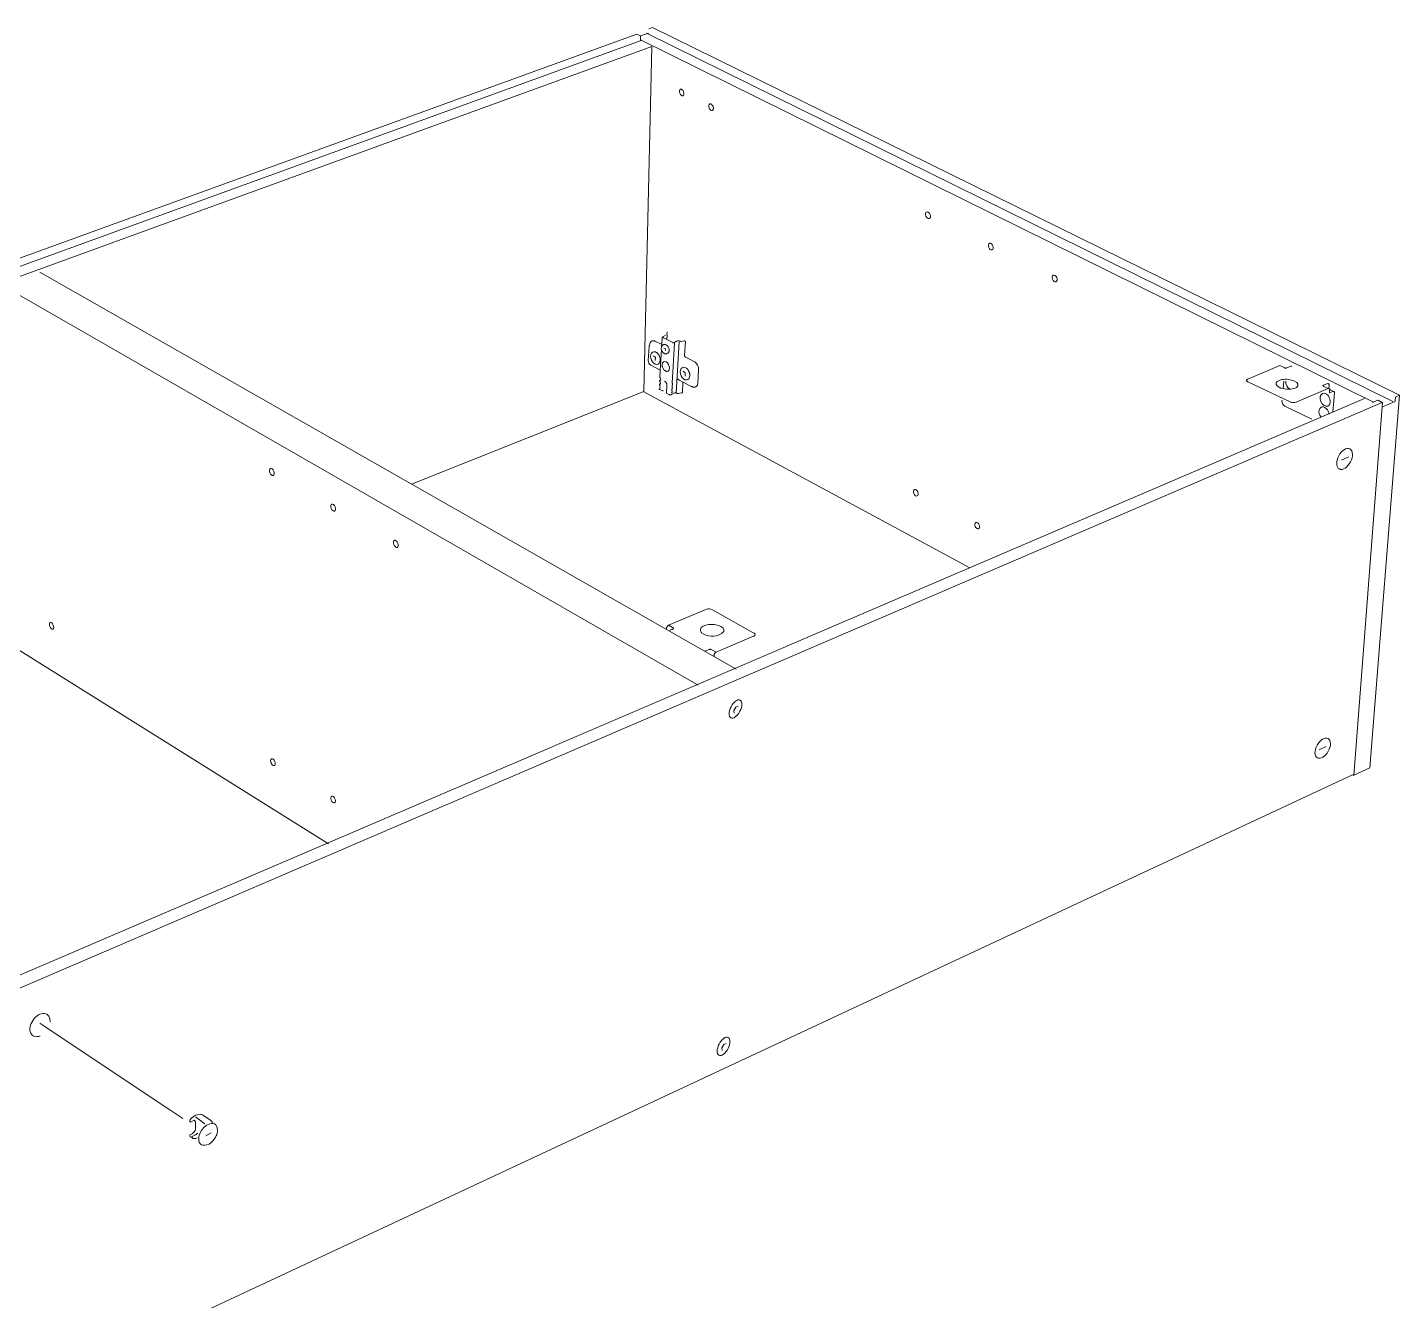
# Model space of a CAD drawing. Header units: metres. Extents: x -0.7 to 7.4, y 0 to 11.2.
# Drawn here: x -0.612 to -0.5334, y 0.4006 to 0.4735 of the extents above; entities that cross this region are included whole.
import ezdxf

# ---------------------------------------------------------------- set-up
doc = ezdxf.new("R2010")
doc.units = ezdxf.units.M
doc.header["$MEASUREMENT"] = 0
doc.layers.add('PDF8_Geometry_Num_Penna__1', color=255, linetype='Continuous', lineweight=18)
doc.layers.add('PDF8_Geometry_Num_Penna__7', color=7, linetype='Continuous', lineweight=18)

msp = doc.modelspace()

# ---------------------------------------------------------------- linework, layer by layer
at = {"layer": 'PDF8_Geometry_Num_Penna__1', "color": 255, "linetype": 'Continuous', "lineweight": 18, "flags": 128}
msp.add_lwpolyline([(-0.6038031570976982, 0.4115170852415699), (-0.6109179793199204, 0.4162573602415699)], dxfattribs=at)
at = {"layer": 'PDF8_Geometry_Num_Penna__7', "color": 7, "linetype": 'Continuous', "lineweight": 18, "flags": 128}
for points in [[(-0.6542472748754761, 0.4451332796860143), (-0.577082074875476, 0.4731455991304588), (-0.5768809915421427, 0.4730418824637921)], [(-0.5768809562643649, 0.4730419882971253), (-0.5764152895976982, 0.4732028549637921)], [(-0.5768809562643649, 0.4728063680193476), (-0.5768809562643649, 0.4730420235749032)], [(-0.5765360807088092, 0.4732087463526809), (-0.5338048140421426, 0.4520953491304587)], [(-0.5763981093199204, 0.4734500816304587), (-0.576179739875476, 0.473530514963792)], [(-0.5334159118199204, 0.4524610032971254), (-0.5761796340421427, 0.4735306560749031)], [(-0.6539516823754761, 0.4447274441304588), (-0.5768443379310315, 0.4727859774637921)], [(-0.6534149309865871, 0.4443505716304587), (-0.576219744875476, 0.4724387382971253)], [(-0.5768751001532537, 0.4728294396860143), (-0.534910772375476, 0.4520734063526809)], [(-0.5762198154310316, 0.4724387735749032), (-0.5766826598754761, 0.452666637463792)], [(-0.573572429875476, 0.4358447819082365), (-0.6134920576532538, 0.4588049707971254)], [(-0.6112638426532538, 0.4595043174637921), (-0.5714052454310315, 0.4367755507971254)], [(-0.575661897375476, 0.4553591785749032), (-0.5756375557088094, 0.4557698119082365)], [(-0.5756109209865872, 0.4558042782971254), (-0.5756211515421427, 0.4557972227415699), (-0.575631734875476, 0.4557876977415698), (-0.5756377320976983, 0.4557697060749031)], [(-0.5755030768199205, 0.4558592410749032), (-0.5756110268199205, 0.4558042077415698)], [(-0.5755582159865871, 0.4557762324637921), (-0.5755677409865871, 0.4557645907971254), (-0.5755635076532538, 0.4557554185749031)], [(-0.5755554290421427, 0.4557509030193476), (-0.5753677512643649, 0.4556528307971254)], [(-0.5754429634865872, 0.4558898974637921), (-0.5755029357088094, 0.4558592057971254)], [(-0.5753526876532538, 0.455908171352681), (-0.5753678570976982, 0.4556527602415698)], [(-0.5753678570976982, 0.455652724963792), (-0.5750256626532538, 0.4554735138526809)], [(-0.5753552629310316, 0.4560952494082365), (-0.5753637295976983, 0.4559400271860143), (-0.5753573795976983, 0.455930854963792), (-0.5753552629310316, 0.4559199188526809), (-0.5753527934865872, 0.4559082771860143)], [(-0.5762048576532538, 0.4555705277415698), (-0.5761801632088094, 0.4555796999637921), (-0.5761547632088093, 0.4555849916304587), (-0.5761297159865871, 0.4555856971860142), (-0.5761018465421427, 0.4555814638526809), (-0.5760746826532538, 0.455573349963792), (-0.5760468132088093, 0.4555599444082365), (-0.5756619326532538, 0.455359213852681)], [(-0.5759397451532539, 0.4548990857971254), (-0.5759178729310316, 0.4548835635749032), (-0.5758991757088093, 0.4548631024637921), (-0.5758794201532538, 0.4548433469082365), (-0.5758600173754761, 0.4548214746860143), (-0.5758427312643649, 0.4547960746860143), (-0.5758272090421427, 0.4547717330193476), (-0.575812392375476, 0.4547466857971254), (-0.5757968701532538, 0.4547174052415698), (-0.5757855812643649, 0.4546905941304587), (-0.5757746451532538, 0.4546613135749032), (-0.5757658257088093, 0.4546345024637921), (-0.5757587701532537, 0.4546048691304587), (-0.5757517145976981, 0.4545755885749032), (-0.575748892375476, 0.4545456024637921), (-0.5757460701532537, 0.4545163219082365), (-0.5757457173754761, 0.4544884524637921)], [(-0.5753731840421427, 0.4548482857971253), (-0.5753894118199204, 0.454840877463792), (-0.5754084618199204, 0.4548334691304587), (-0.5754275118199205, 0.4548309996860143), (-0.5754465618199204, 0.4548309996860143), (-0.5754652590421427, 0.4548324107971254), (-0.5754843090421426, 0.4548362913526809), (-0.5755054757088094, 0.4548422885749032), (-0.5755248784865871, 0.4548539302415698), (-0.5755432229310316, 0.4548645135749032), (-0.5755650951532537, 0.4548800357971253), (-0.5755841451532538, 0.4548973219082365), (-0.5756014312643649, 0.4549153135749031), (-0.5756190701532538, 0.4549385969082365), (-0.5756342395976982, 0.4549629385749032), (-0.5756494090421427, 0.4549876330193476), (-0.5756606979310316, 0.4550151496860143), (-0.575669517375476, 0.4550419607971254), (-0.575679042375476, 0.4550691246860142), (-0.5756836284865872, 0.4550966413526809), (-0.5756864507088093, 0.4551262746860142), (-0.5756871562643648, 0.4551534385749032), (-0.575685392375476, 0.4551806024637921), (-0.5756797479310316, 0.4552063552415698), (-0.5756737507088093, 0.4552306969082365), (-0.5756638729310316, 0.4552557441304587), (-0.5756518784865872, 0.4552769107971253), (-0.5756356507088093, 0.4552956080193476), (-0.5756229507088093, 0.4553097191304586), (-0.5756084868199204, 0.4553213607971254), (-0.5755915534865871, 0.4553305330193476)], [(-0.575669834875476, 0.4552429030193476), (-0.5756620737643648, 0.4553593196860143)], [(-0.5755339095976982, 0.4553619302415698), (-0.5755917651532538, 0.4553305330193476)], [(-0.5754505482088094, 0.4551236994082364), (-0.5755390954310315, 0.4551582716304587)], [(-0.5754386595976982, 0.4550231224637921), (-0.5754506540421427, 0.4551236641304587)], [(-0.5753730429310315, 0.4548484269082365), (-0.5753130707088093, 0.4548787657971254), (-0.5752943734865871, 0.4548911130193476), (-0.5752760290421427, 0.4549094574637921), (-0.5752615651532538, 0.4549323880193477), (-0.5752492179310316, 0.4549599046860143), (-0.575242162375476, 0.4549898907971254), (-0.5752382818199204, 0.4550219935749031)], [(-0.5749222282088093, 0.4554435982971253), (-0.5750580476532537, 0.4531547760749032)], [(-0.5749749332088093, 0.4554723496860142), (-0.5749855165421427, 0.4554677635749032), (-0.5750003332088094, 0.4554670580193476), (-0.5750130332088094, 0.4554691746860143), (-0.5750257332088093, 0.4554734080193477)], [(-0.5749751095976982, 0.4554724202415699), (-0.5748068345976982, 0.4555577924637921), (-0.5747860207088092, 0.4555676702415698), (-0.5747630901532538, 0.4555747257971254), (-0.5747355734865871, 0.4555779007971254), (-0.574708762375476, 0.4555786063526809), (-0.5746812457088093, 0.455576842463792), (-0.574653376264365, 0.4555708452415698), (-0.5746286818199204, 0.4555644952415699), (-0.5746050457088093, 0.4555532063526809)], [(-0.5746524943199205, 0.4555300641304588), (-0.5748288832088093, 0.4525878974637921)], [(-0.5746051162643648, 0.4555533121860142), (-0.5745797162643649, 0.4555406121860143)], [(-0.5745797868199204, 0.4555405769082365), (-0.5743617701532537, 0.4555772657971254)], [(-0.5743618759865871, 0.4555772657971254), (-0.5743019037643649, 0.4555469269082365)], [(-0.5743157679310316, 0.4546552457971255), (-0.5743263512643649, 0.4546682985749033), (-0.5743372873754761, 0.4546866430193476), (-0.5743443429310315, 0.4547049874637921), (-0.5743489290421426, 0.454722626352681), (-0.5743513984865871, 0.4547409707971254), (-0.5743020095976983, 0.4555467152415698)], [(-0.5761371595976983, 0.454723402463792), (-0.5760249762643649, 0.4546239191304587), (-0.5760302679310315, 0.4544425913526809)], [(-0.5752154218199205, 0.4540037005193476), (-0.575219302375476, 0.4539670116304588), (-0.5752263579310316, 0.4539349088526809), (-0.575238352375476, 0.453907744963792), (-0.5752464662643648, 0.4538936338526809), (-0.5752549329310316, 0.4538795227415698), (-0.575273277375476, 0.4538583560749032), (-0.5752962079310315, 0.4538421282971253), (-0.5753191384865871, 0.4538326032971254), (-0.5753441857088093, 0.4538273116304588), (-0.5753688801532538, 0.4538273116304588), (-0.5753925162643649, 0.4538311921860143), (-0.5754175634865871, 0.4538371894082365), (-0.5754411995976982, 0.4538502421860143), (-0.5754665995976983, 0.4538632949637921), (-0.5754881190421427, 0.4538812866304587), (-0.5755121079310316, 0.4539035116304587), (-0.5755332745976982, 0.4539282060749031), (-0.5755572634865872, 0.4539592505193477), (-0.5755766662643649, 0.4539910005193476), (-0.5755943051532538, 0.454026983852681), (-0.5756101801532538, 0.4540657894082365), (-0.5756165301532538, 0.4540855449637921), (-0.5756235857088093, 0.454106358852681), (-0.5756281718199205, 0.454126819963792), (-0.5756306412643649, 0.4541469282971253), (-0.5756338162643649, 0.4541857338526809), (-0.5756345218199205, 0.4542241866304587)], [(-0.574301092375476, 0.454646567463792), (-0.5743222590421426, 0.4546575035749031), (-0.5737906229310316, 0.454379867463792)], [(-0.5421066982088094, 0.4533863394082365), (-0.5402754287643649, 0.4541582171860142), (-0.5400302482088093, 0.4540421532971254)], [(-0.5399986393199205, 0.454027442463792), (-0.5399820587643649, 0.4540225035749032), (-0.5399598337643648, 0.4540175646860143), (-0.5399404309865872, 0.4540154480193476), (-0.5399189115421427, 0.4540154480193476), (-0.5398963337643649, 0.4540175646860143), (-0.5398797532088093, 0.4540225035749032), (-0.5396246948754759, 0.4541318646860144)], [(-0.5396246948754759, 0.4541319705193476), (-0.539615169875476, 0.4541270316304588), (-0.5396028226532538, 0.4541245621860143), (-0.539592944875476, 0.4541220927415698)], [(-0.5757840290421428, 0.4532866091304588), (-0.5757808540421427, 0.4533254146860143)], [(-0.5757807482088094, 0.4533255557971254), (-0.5757754565421427, 0.4533075641304587), (-0.5757631093199205, 0.4533008613526809), (-0.5757444120976982, 0.4533012141304588)], [(-0.575747163764365, 0.4539001955193477), (-0.5757697415421427, 0.4535033205193477), (-0.5757651554310316, 0.4534828594082365), (-0.5757542193199204, 0.4534627510749032), (-0.5757450470976982, 0.4534514621860142), (-0.5757369332088094, 0.4534380566304587)], [(-0.574754623486587, 0.4534097638526809), (-0.5747352207088093, 0.4533900082971254), (-0.5747179345976983, 0.4533720166304587), (-0.5747031179310316, 0.4533582582971254), (-0.5746854790421426, 0.4533455582971254), (-0.5746688984865871, 0.4533321527415698), (-0.574651612375476, 0.453320863852681)], [(-0.5746514359865872, 0.4533208991304587), (-0.5744411804310315, 0.4532115380193476)], [(-0.5744264695976982, 0.4538381771860143), (-0.5743142862643649, 0.4537383410749031), (-0.5743195779310315, 0.4535570132971253)], [(-0.5742468351532538, 0.4540069813526809), (-0.5742253157088093, 0.4539914591304587), (-0.5742062657088094, 0.4539713507971254), (-0.5741868629310315, 0.453951242463792), (-0.5741674601532538, 0.4539293702415698), (-0.5741498212643649, 0.4539039702415698), (-0.5741325351532538, 0.4538796285749032), (-0.5741173657088093, 0.4538549341304587), (-0.5741039601532538, 0.4538256535749031), (-0.574090907375476, 0.453798842463792), (-0.5740796184865871, 0.4537692091304588), (-0.5740704462643649, 0.4537420452415699), (-0.5740633907088093, 0.4537127646860143), (-0.574059157375476, 0.4536831313526809), (-0.5740542184865871, 0.4536534980193476), (-0.5740506907088093, 0.4536245702415698), (-0.5740499851532538, 0.4535945841304588)], [(-0.5420944215421427, 0.4532263194082364), (-0.5421184104310315, 0.4532411360749031), (-0.5421402826532538, 0.4532555999637921), (-0.5421550993199205, 0.4532700638526809), (-0.5421670937643649, 0.4532845277415698), (-0.5421745020976982, 0.453301813852681), (-0.5421745020976982, 0.4533183944082365)], [(-0.5421743609865871, 0.4533185002415698), (-0.5421694220976983, 0.4533333169082365), (-0.5421620137643649, 0.4533498974637921), (-0.5421479026532537, 0.4533622446860143), (-0.5421284998754761, 0.453377061352681), (-0.5421066276532538, 0.4533862335749032)], [(-0.5400303187643649, 0.4540422944082365), (-0.5400179715421427, 0.4540366499637921)], [(-0.5400179009865871, 0.4540366146860143), (-0.5399988509865872, 0.454027442463792)], [(-0.5766828362643649, 0.4526666727415698), (-0.5899871445976983, 0.4473711255193476)], [(-0.5767193840421426, 0.4526837119082366), (-0.5580126368199205, 0.4425745119082365)], [(-0.575809534875476, 0.4528327252415698), (-0.5758070654310316, 0.4528186141304587), (-0.5758003626532537, 0.4528076780193476), (-0.5757894265421426, 0.4527963891304587), (-0.575774609875476, 0.452787922463792)], [(-0.575795564875476, 0.4530695802415699), (-0.5757945065421427, 0.4531080330193476)], [(-0.5757628270976983, 0.453004457463792), (-0.5757716465421426, 0.4530178630193476), (-0.5757801132088094, 0.4530287991304587), (-0.5757864632088094, 0.4530404407971254), (-0.5757914020976982, 0.4530513769082365), (-0.5757952826532537, 0.4530609019082364)], [(-0.5757945418199204, 0.4531081741304587), (-0.5757878390421427, 0.4530930046860143), (-0.5757772557088093, 0.4530838324637921), (-0.5757666723754761, 0.4530817157971254)], [(-0.5757487159865872, 0.453220992463792), (-0.5757596520976983, 0.4532347507971254), (-0.5757660020976982, 0.4532460396860143), (-0.5757723520976983, 0.453257681352681), (-0.5757794076532539, 0.4532665007971254), (-0.5757815243199205, 0.4532770841304587)], [(-0.5756300768199205, 0.4527087591304588), (-0.5757747157088093, 0.452787781352681), (-0.575770482375476, 0.4528675091304587)], [(-0.5756302179310315, 0.4527086885749032), (-0.5756132845976982, 0.4527065719082365)], [(-0.5755695754310315, 0.4527283382971254), (-0.5756048532088093, 0.4527089355193477)], [(-0.5748287420976982, 0.4525878974637921), (-0.5748435587643649, 0.4525942474637921), (-0.5748601393199204, 0.4525981280193476), (-0.5748791893199204, 0.4526002446860142), (-0.5748982393199205, 0.4525998919082365), (-0.574914819875476, 0.4525970696860143), (-0.5749296365421427, 0.4525900141304587), (-0.5750961476532538, 0.4525025252415698)], [(-0.5750913851532538, 0.4525841580193475), (-0.575081507375476, 0.4526049719082365), (-0.575073393486587, 0.4526254330193476), (-0.5750677490421426, 0.4526462469082365), (-0.5750635157088093, 0.4526645913526809)], [(-0.5750636568199204, 0.4526644502415698), (-0.5750640095976982, 0.4526824419082365), (-0.5750685957088094, 0.4526986696860142), (-0.5750752984865871, 0.4527099585749032), (-0.5750841179310315, 0.4527208946860142)], [(-0.5750518034865871, 0.4528813027415698), (-0.5750539201532539, 0.4528633110749031), (-0.5750592118199205, 0.4528424971860142), (-0.5750669729310316, 0.4528213305193476), (-0.5750793201532538, 0.4528008694082365), (-0.5750839062643649, 0.452720788852681)], [(-0.5750697951532538, 0.4529378177415698), (-0.5750652090421426, 0.4530178982971254), (-0.5750556840421427, 0.4530383594082365), (-0.5750475701532538, 0.4530591732971254), (-0.5750415729310315, 0.4530775177415699), (-0.5750373395976982, 0.4530983316304587)], [(-0.5750519445976983, 0.4528813027415698), (-0.5750522973754759, 0.4528992944082365), (-0.5750547668199204, 0.4529130527415698), (-0.5750611168199204, 0.4529264582971254), (-0.5750695834865871, 0.452938099963792)], [(-0.5750374807088093, 0.4530981552415698), (-0.5750378334865871, 0.4531143830193476), (-0.575042772375476, 0.4531302580193476), (-0.5750494751532538, 0.4531429580193476), (-0.5750579418199204, 0.4531545996860143)], [(-0.5748288832088093, 0.4525877916304587), (-0.5748034832088094, 0.4525743860749031)], [(-0.574803377375476, 0.4525745271860143), (-0.5747903245976982, 0.4525699410749032), (-0.5747755079310316, 0.4525660605193476), (-0.5747585745976982, 0.4525646494082365), (-0.5747441107088094, 0.4525618271860143), (-0.574727177375476, 0.452565354963792)], [(-0.5747272479310316, 0.4525653902415698), (-0.5745533284865871, 0.4525939652415698)], [(-0.5745534343199205, 0.4525939652415698), (-0.5745407343199204, 0.4525872624637921)], [(-0.5745153695976983, 0.4525855338526809), (-0.5745323029310315, 0.4525851810749031)], [(-0.5744430501532537, 0.4532049057971254), (-0.5744779751532537, 0.4526048307971254), (-0.5745153695976983, 0.4525854280193476)], [(-0.5740202459865871, 0.452989076352681), (-0.5744411098754759, 0.4532116791304587)], [(-0.5740204576532538, 0.4529890057971254), (-0.5740095215421427, 0.4529844196860143), (-0.5739985854310315, 0.4529801863526809), (-0.5739795354310316, 0.4529734835749032), (-0.573969304875476, 0.4529717196860143), (-0.5739421409865871, 0.4529678391304587)], [(-0.573916599875476, 0.4529638174637921), (-0.5739017832088094, 0.4529549980193476)], [(-0.5739019595976982, 0.4529548569082366), (-0.5738973734865871, 0.4529439207971254)], [(-0.5374928234865871, 0.4531296935749031), (-0.5375072873754759, 0.4531342796860143), (-0.5375242207088093, 0.4531342796860143)], [(-0.5374516543199204, 0.4528454605193477), (-0.5374657654310315, 0.4528503994082365), (-0.5374805820976982, 0.452847929963792), (-0.5374975154310315, 0.4528429910749032)], [(-0.5374516543199204, 0.4530277055193476), (-0.5374516543199204, 0.4530541638526809), (-0.5374565932088093, 0.453080974963792), (-0.5374636487643649, 0.453100024963792), (-0.5374756432088094, 0.4531169582971253), (-0.5374929293199204, 0.4531296582971254)], [(-0.5374516190421427, 0.4528454957971254), (-0.5374681995976982, 0.4528525513526809), (-0.5374516190421427, 0.4530278819082365)], [(-0.5374197984865872, 0.4527677788526809), (-0.5374197984865872, 0.4527896510749032), (-0.537424737375476, 0.4528094066304587), (-0.5374296762643649, 0.4528259871860142), (-0.537439201264365, 0.4528379816304587), (-0.5374515484865872, 0.452845389963792)], [(-0.5374222679310315, 0.452757936352681), (-0.5374346151532537, 0.4526051835749031), (-0.5374321457088094, 0.4525907196860143), (-0.5374197984865872, 0.4525907196860143), (-0.5374346151532537, 0.4525977752415699)], [(-0.5371746532088094, 0.452670941352681), (-0.5373591559865871, 0.4527601941304586), (-0.5373785587643649, 0.4527658385749032), (-0.5373979615421427, 0.4527626635749031), (-0.5374198337643649, 0.4527577246860143)], [(-0.5371746532088094, 0.4526708002415698), (-0.5371919393199205, 0.452675386352681), (-0.5372134587643649, 0.452675386352681), (-0.5372353309865872, 0.4526683307971254), (-0.5374198337643649, 0.4525907196860143)], [(-0.5372306390421426, 0.4515172169082365), (-0.5371336251532537, 0.4526051835749031)], [(-0.5371336604310315, 0.4526051835749031), (-0.5371382465421427, 0.4526270557971254), (-0.5371481243199204, 0.4526464585749032), (-0.5371601187643649, 0.452660922463792), (-0.5371745826532538, 0.4526708002415698)], [(-0.5354273095976982, 0.4522770296860143), (-0.6148848595976982, 0.4181951685749032)], [(-0.5346500695976982, 0.4521833319082366), (-0.5344020668199204, 0.4520510402415698), (-0.6139866168199204, 0.417825951352681)], [(-0.5360338404310315, 0.4306935207971254), (-0.5351088570976982, 0.4311263791304587), (-0.5334158765421427, 0.4524609680193476)], [(-0.5360243507088094, 0.4306804327415699), (-0.5344019257088094, 0.452051004963792)], [(-0.5346501048754759, 0.4521833319082366), (-0.534964429875476, 0.4520401041304588)], [(-0.534384992375476, 0.4517880091304587), (-0.5336723812643649, 0.4520956313526809)], [(-0.5336725576532538, 0.4520954902415699), (-0.5336528020976983, 0.4523593680193476)], [(-0.5336529079310316, 0.4523591916304587), (-0.5334158412643649, 0.4524611444082365)], [(-0.5374904245976982, 0.4515203213526809), (-0.5374734912643648, 0.4514744602415698), (-0.5374611440421427, 0.451425071352681), (-0.5374540884865872, 0.4513792102415699)], [(-0.5367309293199205, 0.448734258852681), (-0.5363171209865871, 0.448927933852681)], [(-0.5753787226532537, 0.4391302013526809), (-0.5753737837643649, 0.4391566596860143), (-0.5753663754310316, 0.4391859402415699), (-0.575354733764365, 0.439212751352681), (-0.5753378004310316, 0.4392367402415698), (-0.575318044875476, 0.4392582596860143), (-0.5752965254310316, 0.439277662463792), (-0.5752746532088093, 0.4392903624637921)], [(-0.5753811215421427, 0.4390425360749031), (-0.5753786520976982, 0.4391303777415698)], [(-0.5752531337643649, 0.438970004963792), (-0.5750979115421427, 0.4390356216304587)], [(-0.5750977704310315, 0.4390356216304587), (-0.5750709593199205, 0.4390476160749032)], [(-0.5727924734865871, 0.4378768524637921), (-0.572549762375476, 0.4377385635749032), (-0.5704016984865871, 0.4386522580193477)], [(-0.5703145976532538, 0.4387472963526809), (-0.5703195365421427, 0.4387254241304588), (-0.5703294143199205, 0.4387056685749032), (-0.5703484643199205, 0.4386869713526809), (-0.5703728059865871, 0.4386696852415699), (-0.5704017337643649, 0.4386523991304587)], [(-0.570385223764365, 0.4388413469082366), (-0.5703605293199204, 0.4388247663526809), (-0.5703411265421428, 0.4388078330193477), (-0.5703266626532538, 0.4387884302415698), (-0.5703171376532538, 0.4387686746860143), (-0.5703146682088093, 0.4387471552415698)], [(-0.5947289365421426, 0.4267722899637921), (-0.6130024726532538, 0.4382082871860143)], [(-0.5728235532088094, 0.4378933977415698), (-0.5728408393199205, 0.4379008060749031), (-0.572862358764365, 0.4379078616304587), (-0.5728863476532537, 0.4379103310749032), (-0.5729110420976983, 0.4379103310749032), (-0.5729329143199204, 0.437905744963792), (-0.5729523170976982, 0.4379008060749031), (-0.5731946754310315, 0.4377967366304587)], [(-0.5727924734865871, 0.4378767113526809), (-0.5728235179310316, 0.4378932919082364)], [(-0.5726564070976982, 0.4374884441304587), (-0.5726539376532538, 0.4375762857971254)], [(-0.5726539729310316, 0.4375762857971254), (-0.5726515034865871, 0.4376052135749031), (-0.5726416257088093, 0.4376313191304587), (-0.5726299840421427, 0.4376605996860142), (-0.5726126979310315, 0.4376856469082365), (-0.5725932951532537, 0.437707166352681), (-0.5725717757088093, 0.4377262163526809), (-0.5725499034865872, 0.4377385635749032)], [(-0.571535032375476, 0.4343942302415699), (-0.5714182629310316, 0.4345998996860142)], [(-0.5714184040421427, 0.4346000760749031), (-0.5712906984865871, 0.4346586371860143)], [(-0.5715193337643649, 0.4342545302415698), (-0.571534855986587, 0.4343942302415699)], [(-0.5380225193199205, 0.4321474944082365), (-0.5376087109865871, 0.4323411694082365)], [(-0.6082649140421427, 0.3969699760749032), (-0.5361052779310316, 0.4307244594082364), (-0.5360244918199204, 0.4306803621860144)], [(-0.6030857129310315, 0.411039071352681), (-0.611260632375476, 0.416485607463792)], [(-0.5722142001532537, 0.4150725913526809), (-0.5720974307088094, 0.4152782607971254)], [(-0.5721985368199204, 0.414932891352681), (-0.5722140590421426, 0.4150725913526809)], [(-0.5720976070976982, 0.4152784371860143), (-0.5719699015421427, 0.4153369982971253)], [(-0.6026796304310316, 0.4109384591304587), (-0.6026796304310316, 0.4108612007971254), (-0.602629888764365, 0.4108280396860143), (-0.6024316276532538, 0.4109275230193476)], [(-0.602359837375476, 0.4111258899637921), (-0.6018140901532537, 0.4107346594082365)], [(-0.601472424875476, 0.4109109424637921), (-0.6018911720976983, 0.4112030424637921)], [(-0.6025526304310316, 0.4101612896860143), (-0.6026686943199204, 0.4101006119082365), (-0.602663049875476, 0.4099901924637921), (-0.6026245970976982, 0.4099626757971254), (-0.6025473387643648, 0.4099351591304587), (-0.6025032415421426, 0.4098910619082365)], [(-0.6025858268199205, 0.4099791857971254), (-0.6023596962643649, 0.4100896052415699)], [(-0.602348724875476, 0.4108502646860143), (-0.6023434332088093, 0.4104533896860144)], [(-0.6014608537643649, 0.410208632463792), (-0.6017684759865871, 0.4100315380193477)]]:
    msp.add_lwpolyline(points, dxfattribs=at)
msp.add_lwpolyline([(-0.5728298679310316, 0.469140442463792), (-0.5728520929310316, 0.4691499674637921), (-0.5728760818199204, 0.4691524369082365), (-0.5728954845976982, 0.4691499674637921), (-0.572914887375476, 0.469140442463792), (-0.5729318207088093, 0.4691280952415698), (-0.5729462845976983, 0.4691090452415698), (-0.5729561623754761, 0.4690843507971253), (-0.5729628651532538, 0.4690582452415699), (-0.5729653345976983, 0.4690293174637921), (-0.5729653345976983, 0.468997567463792), (-0.5729611012643648, 0.4689637007971254), (-0.5729508707088093, 0.4689298341304587), (-0.5729392290421427, 0.4688984369082365), (-0.5729244123754761, 0.4688691563526809), (-0.5729050095976982, 0.4688426980193476), (-0.5728831373754759, 0.4688187091304587), (-0.5728616179310316, 0.4687989535749032), (-0.5728397457088092, 0.4687844896860143), (-0.5728178734865871, 0.4687774341304587), (-0.5727938845976982, 0.4687721424637921), (-0.5727744818199204, 0.4687774341304587), (-0.5727550790421427, 0.4687844896860143), (-0.5727377929310316, 0.4687989535749032), (-0.5727236818199205, 0.4688162396860143), (-0.5727113345976982, 0.4688402285749032), (-0.5727063957088093, 0.4688670396860142), (-0.5727018095976982, 0.468895967463792), (-0.5727042790421426, 0.4689298341304587), (-0.5727088651532537, 0.4689615841304587), (-0.5727187429310315, 0.4689950980193476), (-0.5727310901532537, 0.4690264952415698), (-0.5727452012643649, 0.4690554230193476), (-0.5727642512643649, 0.4690843507971253), (-0.5727840068199205, 0.4691062230193476), (-0.5728055262643649, 0.4691256257971254)], close=True, dxfattribs=at)
for points in [[(-0.5762047165421427, 0.4555706688526809), (-0.5762398532088143, 0.4555511602415781, 0.2718754700696939), (-0.5763408534865871, 0.4553640116304588), (-0.5763593390421426, 0.4553273580193476), (-0.5763674529310315, 0.4553111302415698), (-0.5763727445976982, 0.4552952552415699), (-0.5763766251532538, 0.4552790274637921), (-0.576380858486587, 0.4552631524637921), (-0.5763827634865871, 0.455244913852681), (-0.5764276720976982, 0.4544462955193476, 0.2843382001334916), (-0.576291499875476, 0.4541868274637921), (-0.5757471637643649, 0.4539003719082365), (-0.5756794304310315, 0.4550737107971254)], [(-0.5739421057088093, 0.4529678038526809), (-0.5738974793199204, 0.4529438502415699), (-0.5738717265421427, 0.4529329141304587), (-0.5738484432088093, 0.4529240946860143), (-0.5738230432088094, 0.4529202141304587), (-0.5737979959865871, 0.452918097463792), (-0.5737750654310316, 0.4529212724637921), (-0.5737514293199205, 0.452926211352681), (-0.5737288515421426, 0.4529360891304587), (-0.5736939265421427, 0.4529547157971254), (-0.5736706432088093, 0.4529691796860143), (-0.5736526515421426, 0.4529882296860143), (-0.5736339543199205, 0.4530111602415698), (-0.5736198432088094, 0.4530386769082365), (-0.5736099654310316, 0.4530686630193476), (-0.5736025570976983, 0.4531032352415698), (-0.5735969126532539, 0.4531371019082365), (-0.5735471709865871, 0.4539407296860143, 0.2614328033926043), (-0.5737691740421427, 0.4543681905193476)], [(-0.5750962182088094, 0.4525025252415698), (-0.5751145626532539, 0.452494411352681), (-0.5751353765421426, 0.4524894724637921), (-0.5751583070976982, 0.4524891196860143), (-0.5751815904310317, 0.4524887669082365), (-0.5752048737643649, 0.4524922946860143), (-0.5752281570976983, 0.4524993502415699), (-0.5752468190421427, 0.4525076052415698), (-0.5753918107088094, 0.4525841580193475), (-0.5753642234865871, 0.4530499305193476, 0.3498822415523326), (-0.5755076629310324, 0.4532632199637898)], [(-0.5375241854310315, 0.4531343502415699), (-0.5377818190421427, 0.4530301749637921), (-0.5377941662643648, 0.4530227666304587), (-0.5378012218199204, 0.4530132416304587), (-0.5378036912643649, 0.4530030110749032), (-0.537798752375476, 0.4529931332971254), (-0.5377892273754761, 0.4529836082971254), (-0.5377770565421427, 0.4529765880193476), (-0.5377453065421427, 0.452961771352681), (-0.5374976565421427, 0.4528428852415698), (-0.5393283615421426, 0.4520635991304586, -0.1874788572867891), (-0.539687877375476, 0.4520785921860143), (-0.542094527375476, 0.4532261782971254)], [(-0.5400494393199204, 0.4532625144082364), (-0.5400861282088094, 0.4528402394082364, -0.2355246013370942), (-0.5404849434865874, 0.4530833738526809)], [(-0.5401422904310316, 0.4521805802415698), (-0.5401472293199204, 0.4521463607971253, 0.2862189194073813), (-0.5399819176532538, 0.4518382446860143), (-0.5384304009865871, 0.4510981169082365)], [(-0.570385223764365, 0.4388414174637921), (-0.5727508104310333, 0.4401748116304554, 0.202353000723126), (-0.5731318809865872, 0.4401943907971254), (-0.5752746532088093, 0.4392902213526809), (-0.5750344115421426, 0.439151932463792), (-0.5750030143199204, 0.4391350344082365), (-0.574991019875476, 0.4391255094082365), (-0.5749811420976982, 0.4391131621860143), (-0.5749832587643648, 0.4390916427415698), (-0.574995605986587, 0.4390814121860143), (-0.5750107401532537, 0.4390722046860143), (-0.5750710651532538, 0.4390475102415698), (-0.5750827068199205, 0.4390499796860143), (-0.5750977704310315, 0.439044934963792)], [(-0.572108437375476, 0.438921427463792, -0.3358873916338532), (-0.5732771901532537, 0.438786031352681), (-0.5733181123754759, 0.4388121369082364), (-0.5733548012643649, 0.4388389480193476), (-0.5733858457088092, 0.4388682285749032), (-0.5734098345976982, 0.438897156352681), (-0.5734295901532538, 0.4389289063526809), (-0.5734444068199204, 0.4389603035749032)]]:
    msp.add_lwpolyline(points, format="xyb", dxfattribs=at)
at = {"layer": 'PDF8_Geometry_Num_Penna__7', "color": 7, "linetype": 'Continuous', "lineweight": 18}
for centre, radius, start, end in [((-0.5394064230805488, 0.4532451509286042), 0.000527012162852003, 177.8317780102786, 235.7939288621905), ((-0.5721408032763966, 0.4157691197680433), 0.0001687592933959925, 279.6447329088281, 281.5945777259486)]:
    msp.add_arc(centre, radius, start, end, dxfattribs=at)
for centre, major_axis, ratio in [((-0.5745158670228528, 0.4698010515334022), (-6.608186315237853e-05, 0.0001844498493700497), 0.6062071504727543), ((-0.5604161244417868, 0.4627688450329052), (-7.245089302743146e-05, 0.0001888971027447228), 0.6323362952129844), ((-0.5568189566123266, 0.4609750395054775), (-7.622908693449837e-05, 0.000189779452089811), 0.6313192470509258), ((-0.5531640432381982, 0.4591528462158833), (-7.454763291736555e-05, 0.0001907706129390951), 0.64249925755135), ((-0.5376721377509717, 0.452202624036103), (-0.0001536152262160417, 0.0003578825570974553), 0.6896973844602404), ((-0.536563571506646, 0.4488130659639027), (0.0002989328537512658, 0.000573127846097421), 0.5870110835775216), ((-0.597986092059902, 0.4480666083897837), (-7.875082407593491e-05, 0.0002009726172748638), 0.5513773975303833), ((-0.5611133653594311, 0.4468739369336215), (-7.607047416802186e-05, 0.0001816962314587501), 0.6281545399535254), ((-0.5944660292181494, 0.4460268061732464), (-8.056560784741597e-05, 0.0002023265628423032), 0.5577697391788972), ((-0.5575955774472413, 0.4449926649875961), (-7.747691620074716e-05, 0.0001837903970216548), 0.6220501423446745), ((-0.5908853073998711, 0.4439505361925081), (-8.28209841690075e-05, 0.000203327775706863), 0.5611070511669274), ((-0.6105949183353389, 0.4392581485249197), (-7.549345398516487e-05, 0.0001902224456609148), 0.5243286403613293), ((-0.5378150311077311, 0.4322435971127324), (0.0003066703941621008, 0.0005520266792187756), 0.5777464073397465), ((-0.5979184364172653, 0.4314393853349699), (-8.150386982674894e-05, 0.0001942781818947137), 0.5447126577656305), ((-0.5944737786347845, 0.4293053720421405), (-8.380862451451421e-05, 0.000194801946730938), 0.5502785117004146)]:
    msp.add_ellipse(centre, major_axis=major_axis, ratio=ratio, dxfattribs=at)
for centre, major_axis, ratio, start_param, end_param in [((-0.5760187382301823, 0.4545907332085904), (-0.0001423919799123929, 0.000354696738815774), 0.6646979505858981, 5.44929127936431, 7.913354148407977), ((-0.5754229834828435, 0.4551188945498675), (-0.0001001136416387549, 0.0002480464409032601), 0.6286470030917575, 4.07586939654106, 6.353503940945334), ((-0.576021428286479, 0.4545988532924283), (-0.0001419032922221897, 0.0003568177686401053), 0.664075985915875, 1.654435810511983, 4.13760282808466), ((-0.5754254003513894, 0.4541069531200833), (-0.0001077667990349029, 0.0002867375132573625), 0.6296078695899421, 4.122666687568844, 7.211797124487063), ((-0.5743244744653251, 0.4536983894300913), (-0.0001512633641959083, 0.0003507129502594019), 0.6754620279363343, 5.435048761208789, 7.898162765521018), ((-0.575783972230522, 0.4533894755287513), (-3.239744861160965e-05, 9.2058305788012e-05), 0.6547894039267736, 3.270002173307154, 5.027309792247411), ((-0.5743239765303667, 0.4536878807567141), (-0.0001414808627174801, 0.000338818093203741), 0.6921652219619675, 1.59765020767281, 4.156234248543115), ((-0.5398694106331511, 0.4530961129552517), (-0.0006237309981851347, 4.154019427515797e-05), 0.4455700136393945, 3.968611588835109, 6.476919251325089), ((-0.5771059517196019, 0.4536215677216507), (-0.00135731357018265, 0.0007300154571366904), 0.2077489109258559, 3.042572128753366, 3.435362925645992), ((-0.5792078979466511, 0.455759146872493), (-0.0034673895909062, 0.002659987656131178), 0.1096758283920077, 3.094151697834027, 3.334034843709024), ((-0.5398741044862463, 0.4530944064831883), (-0.0006437959762151113, 5.260837922654868e-05), 0.4382893956603651, 1.270763378768226, 3.995103844182207), ((-0.5377409427351664, 0.4514237613310644), (-0.0001561614808339717, 0.0003560810122439361), 0.6898362105772723, 4.681187377515247, 8.142927721255138), ((-0.5727743147348618, 0.4389990968442931), (-0.0006783480741467952, 1.852814720304533e-05), 0.4934272305977239, 2.963502031916578, 6.454256692771358), ((-0.6112534519010597, 0.4163833297369247), (0.0004120927351055626, 0.0006055871161951276), 0.670950319097159, 5.423571306365366, 10.24042525992576)]:
    msp.add_ellipse(centre, major_axis=major_axis, ratio=ratio, start_param=start_param, end_param=end_param, dxfattribs=at)
for points in [[(-0.5716925476532537, 0.4346189144082365), (-0.5718385976532537, 0.4343366921860142), (-0.5718428309865871, 0.4340495310749032), (-0.5717024254310314, 0.4339768588526809)], [(-0.5711739643199204, 0.4349981505193476), (-0.5713143698754759, 0.4350708227415698), (-0.5715464976532537, 0.4349007838526809), (-0.5716925476532537, 0.4346189144082364)], [(-0.571427717375476, 0.4349254782971254), (-0.5714259185547033, 0.4349254782971254), (-0.5714355929824916, 0.4349240671860144), (-0.5714333618199203, 0.4349240671860144)], [(-0.571184194875476, 0.4343560949637921), (-0.571038144875476, 0.4346376116304588), (-0.5710339115421427, 0.4349254782971254), (-0.5711739643199202, 0.4349981505193475)], [(-0.5717024254310316, 0.4339768588526809), (-0.5715620198754761, 0.4339038338526809), (-0.5713298920976982, 0.4340742255193476), (-0.5711841948754762, 0.434356094963792)], [(-0.5718531673754761, 0.4156765116304588), (-0.5719935729310316, 0.4157491838526809), (-0.5722257007088092, 0.4155794977415698), (-0.5723717507088091, 0.4152972755193475)], [(-0.5718633979310316, 0.4150344560749032), (-0.5717173479310316, 0.4153163255193476), (-0.5717131145976982, 0.4156038394082364), (-0.5718531673754761, 0.4156765116304587)], [(-0.5723717507088094, 0.4152972755193476), (-0.5725178007088092, 0.4150150532971255), (-0.5725220340421427, 0.4147278921860144), (-0.5723816284865874, 0.4146548671860144)], [(-0.5723816284865871, 0.4146548671860143), (-0.5722412229310316, 0.4145825477415698), (-0.572009095153254, 0.4147525866304587), (-0.5718633979310318, 0.4150344560749031)], [(-0.602348724875476, 0.4112139785749032), (-0.6025085332088094, 0.4111533007971254), (-0.6026796304310316, 0.4109384591304587), (-0.6026796304310316, 0.4109384591304587)], [(-0.6024316276532538, 0.4109275230193476), (-0.6024316276532538, 0.4109275230193476), (-0.6023709498754759, 0.4108502646860143), (-0.6023487248754757, 0.4108502646860143)], [(-0.6020400443199204, 0.4112690119082365), (-0.6020954304310316, 0.4112803007971254), (-0.6021889165421427, 0.411274656352681), (-0.6023487248754761, 0.4112139785749032)], [(-0.6018911720976983, 0.4112030424637921), (-0.6019906554310316, 0.4112803007971254), (-0.6020400443199203, 0.4112690119082366), (-0.6020400443199201, 0.4112690119082366)], [(-0.601367649875476, 0.4108061674637921), (-0.6013895220976982, 0.4108446202415699), (-0.6014724248754763, 0.410910942463792), (-0.6014724248754761, 0.410910942463792)], [(-0.6023434332088093, 0.4104533896860144), (-0.6023434332088093, 0.4104533896860144), (-0.6023709498754759, 0.4102438396860142), (-0.6025526304310314, 0.4101612896860143)], [(-0.6023596962643649, 0.4100896052415699), (-0.6023596962643649, 0.4100896052415699), (-0.6022605657088091, 0.4101887357971254), (-0.6022111768199202, 0.4101887357971254)], [(-0.6021613645976982, 0.4097477282971254), (-0.6021670090421427, 0.4098136977415698), (-0.602232978486587, 0.410265958852681), (-0.6017369729310313, 0.4106353171860145)], [(-0.6017369729310316, 0.4106353171860143), (-0.6017369729310316, 0.4106353171860143), (-0.6013566784865871, 0.4108558032971255), (-0.6011859340421428, 0.410662833852681)], [(-0.6011305479310315, 0.4101227310749032), (-0.6011305479310315, 0.4101227310749032), (-0.6013400979310316, 0.4096154366304586), (-0.6016985201532539, 0.409516306074903)], [(-0.6011859340421426, 0.4106628338526809), (-0.6010148368199204, 0.4104698644082365), (-0.6011305479310315, 0.4101227310749029), (-0.6011305479310313, 0.4101227310749029)], [(-0.6025032415421426, 0.4098910619082365), (-0.6025032415421426, 0.4098910619082365), (-0.6023434332088095, 0.4098635452415699), (-0.6022661748754761, 0.4099242230193475)], [(-0.6016985201532538, 0.4095163060749031), (-0.6020565895976981, 0.4094171755193476), (-0.6021557201532536, 0.4096817588526809), (-0.6021613645976982, 0.4097477282971253)]]:
    msp.add_open_spline(points, degree=3, dxfattribs=at)

doc.saveas('drawing.dxf')
